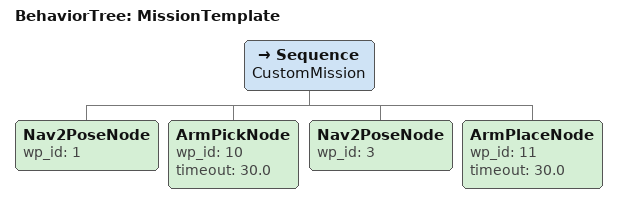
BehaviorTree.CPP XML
<?xml version="1.0" encoding="UTF-8"?>
<root BTCPP_format="4">
  <BehaviorTree ID="MissionTemplate">
    <Sequence name="CustomMission">

      <Nav2PoseNode wp_id="1"/>
      <ArmPickNode wp_id="10" timeout="30.0"/>
      <Nav2PoseNode wp_id="3"/>
      <ArmPlaceNode wp_id="11" timeout="30.0"/>

    </Sequence>
  </BehaviorTree>
</root>
